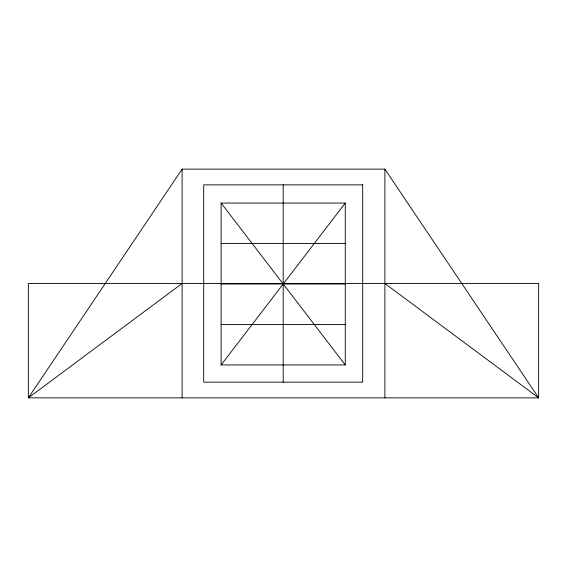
<?xml version="1.0" encoding="UTF-8"?>
<svg xmlns="http://www.w3.org/2000/svg" width="567" height="567" viewBox="0 0 567 567"><rect width="100%" height="100%" fill="white"/><g stroke="black" fill="none" stroke-linecap="round" stroke-linejoin="round"><path stroke-width="0.85" d="M384.887 283.5L538.65 397.864L384.887 169.136L182.113 169.136L28.35 397.864L538.65 397.864L538.65 283.5L28.35 283.5L28.35 397.864L182.113 283.5M221.109 364.942L345.282 203.057L221.109 203.057L221.109 364.942L345.282 364.942L345.282 203.057M221.109 243.527L345.282 243.527M221.109 284.003L345.282 284.003M221.109 324.473L345.282 324.473M221.109 203.057L345.282 364.942M384.887 169.136L384.887 397.864M283.195 184.856L283.195 382.158M182.113 169.136L182.113 397.864M362.689 184.856L203.702 184.856L203.702 382.144L362.689 382.165L362.689 184.856"/></g></svg>
